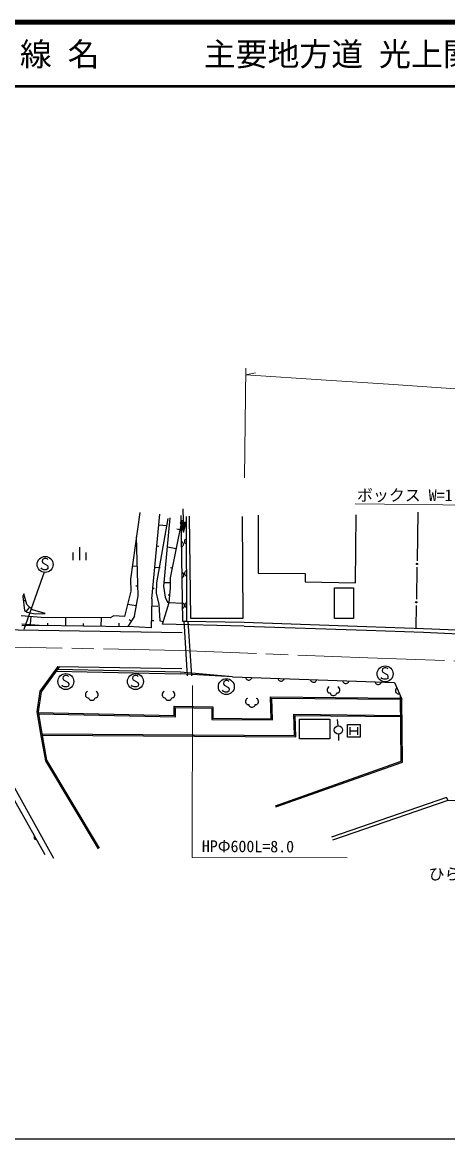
# Model space of a CAD drawing. Units: millimetres, scale not verified. Extents: x 40000 to 680000, y 20000 to 380000.
# Drawn here: x 188253 to 255003, y 205000 to 380000 of the extents above; entities that cross this region are included whole.
import ezdxf
from ezdxf.enums import TextEntityAlignment as Align

# ---------------------------------------------------------------- set-up
doc = ezdxf.new("R2010")
doc.units = ezdxf.units.MM
doc.header["$LTSCALE"] = 1000
doc.linetypes.add('CHAIN', pattern=[18.5, 12, -1.5, 3.5, -1.5])
for name, color, linetype, lineweight in [('M-BGD', 7, 'Continuous', 25), ('M-BGD-EXST', 7, 'Continuous', 25), ('M-BMK', 2, 'CHAIN', 13), ('M-STR-HTXT', 7, 'Continuous', 13), ('M-TTL', 2, 'Continuous', 140), ('M-TTL-BAND', 7, 'Continuous', 25), ('M-TTL-LINE', 7, 'Continuous', 50)]:
    doc.layers.add(name, color=color, linetype=linetype, lineweight=lineweight)
doc.layers.add('M-TTL-TXT', color=7, linetype='Continuous')
doc.styles.add('ＭＳ ゴシック', font='')
doc.styles.get('ＭＳ ゴシック').set_extended_font_data('MS Gothic')

msp = doc.modelspace()

# ---------------------------------------------------------------- linework, layer by layer
at = {"layer": 'M-BGD'}
for p, q in [((206712, 303150), (205235, 292720)), ((208580, 289646), (209818, 302900)), ((213443, 303711), (213552, 300100)), ((240548, 292132), (240647, 302814)), ((250328, 303188), (250192, 295592)), ((211103, 302217), (209327, 292114)), ((209663, 301243), (210930, 301125)), ((211403, 302317), (210399, 291594)), ((211532, 292932), (213319, 301971)), ((213987, 301614), (213027, 301585)), ((213027, 301585), (213552, 300100)), ((213899, 301551), (213119, 301528)), ((213119, 301528), (213547, 300280)), ((213136, 302665), (213400, 286150)), ((213810, 301489), (213211, 301470)), ((213211, 301470), (213542, 300460)), ((213722, 301426), (213303, 301413)), ((213303, 301413), (213536, 300640)), ((213634, 301363), (213394, 301356)), ((213394, 301356), (213531, 300820)), ((213546, 301300), (213486, 301299)), ((213486, 301299), (213523, 301060)), ((213523, 301060), (213546, 301300)), ((213531, 300820), (213634, 301363)), ((213536, 300640), (213722, 301426)), ((213542, 300460), (213810, 301489)), ((213547, 300280), (213899, 301551)), ((213552, 300100), (213987, 301614)), ((214090, 286150), (214006, 302525)), ((214459, 302588), (214627, 286610)), ((222909, 286610), (222827, 302525)), ((225287, 302730), (225287, 293666)), ((206421, 290089), (206175, 299356)), ((213022, 300465), (212494, 300569)), ((197204, 297700), (197204, 295700)), ((206216, 297811), (206137, 297809)), ((209354, 297930), (209671, 297900)), ((212426, 297451), (210974, 297738)), ((213298, 298534), (213202, 298565)), ((213215, 297765), (213310, 297798)), ((213379, 298487), (213298, 298534)), ((213310, 297798), (213389, 297847)), ((213460, 298409), (213379, 298487)), ((213389, 297847), (213468, 297929)), ((213510, 298329), (213460, 298409)), ((213468, 297929), (213515, 298009)), ((213543, 298234), (213510, 298329)), ((213515, 298009), (213545, 298106)), ((213545, 298106), (213543, 298234)), ((213721, 298770), (213690, 298674)), ((213690, 298674), (213691, 298546)), ((213691, 298546), (213723, 298450)), ((213769, 298851), (213721, 298770)), ((213723, 298450), (213772, 298371)), ((213849, 298931), (213769, 298851)), ((213772, 298371), (213852, 298291)), ((213928, 298979), (213849, 298931)), ((213852, 298291), (213932, 298243)), ((214024, 299012), (213928, 298979)), ((213932, 298243), (214028, 298212)), ((196204, 296900), (196204, 295700)), ((198204, 296900), (198204, 295700)), ((206298, 294722), (205515, 294702)), ((209044, 294616), (209890, 294537)), ((211830, 294438), (211487, 294506)), ((214050, 294027), (213954, 293995)), ((250174, 294592), (250085, 289593)), ((205235, 292720), (205284, 290824)), ((211524, 291325), (211532, 292932)), ((213375, 293728), (213279, 293759)), ((213291, 292959), (213387, 292992)), ((213456, 293682), (213375, 293728)), ((213387, 292992), (213466, 293042)), ((213537, 293603), (213456, 293682)), ((213466, 293042), (213545, 293123)), ((213586, 293524), (213537, 293603)), ((213545, 293123), (213591, 293204)), ((213620, 293428), (213586, 293524)), ((213591, 293204), (213622, 293300)), ((213622, 293300), (213620, 293428)), ((213747, 293786), (213716, 293689)), ((213716, 293689), (213716, 293561)), ((213716, 293561), (213749, 293466)), ((213795, 293866), (213747, 293786)), ((213749, 293466), (213797, 293386)), ((213874, 293946), (213795, 293866)), ((213797, 293386), (213877, 293306)), ((213954, 293995), (213874, 293946)), ((213877, 293306), (213958, 293259)), ((213958, 293259), (214054, 293227)), ((225287, 293666), (232649, 293589)), ((232649, 293589), (232649, 292285)), ((232649, 292285), (240548, 292132)), ((205284, 290824), (204305, 286860)), ((206380, 291634), (206045, 291625)), ((208735, 291302), (208925, 291285)), ((209327, 292114), (209255, 290521)), ((209255, 290521), (209674, 288760)), ((210399, 291594), (210660, 289866)), ((211528, 292129), (210450, 292134)), ((211276, 289048), (211524, 291325)), ((237250, 286533), (237250, 291365)), ((237250, 291365), (240241, 291365)), ((240241, 291365), (240241, 286533)), ((188499, 290402), (188320, 290006)), ((188320, 290006), (188610, 287801)), ((188944, 288734), (188499, 290402)), ((188632, 289370), (188568, 289338)), ((206140, 288510), (204773, 288754)), ((205858, 286931), (206421, 290089)), ((208580, 289646), (208482, 285105)), ((209674, 288760), (209827, 286201)), ((210255, 285654), (211276, 289048)), ((210660, 289866), (211056, 289094)), ((211056, 289094), (211276, 289048)), ((211400, 290187), (211160, 290213)), ((211276, 289048), (213356, 288924)), ((213452, 288922), (213355, 288953)), ((213533, 288876), (213452, 288922)), ((213614, 288797), (213533, 288876)), ((213663, 288718), (213614, 288797)), ((213773, 288801), (213741, 288705)), ((213820, 288881), (213773, 288801)), ((213900, 288961), (213820, 288881)), ((213980, 289010), (213900, 288961)), ((214075, 289042), (213980, 289010)), ((188610, 287801), (189024, 287519)), ((189408, 288323), (188871, 287715)), ((189872, 287913), (188944, 288734)), ((189024, 287519), (190251, 287262)), ((191843, 287347), (189872, 287913)), ((190251, 287262), (191843, 287347)), ((190858, 287630), (190828, 287527)), ((208555, 288510), (209524, 288490)), ((213368, 288153), (213463, 288186)), ((213463, 288186), (213543, 288236)), ((213543, 288236), (213621, 288317)), ((213621, 288317), (213668, 288398)), ((213697, 288622), (213663, 288718)), ((213668, 288398), (213699, 288494)), ((213699, 288494), (213697, 288622)), ((213741, 288705), (213742, 288577)), ((213742, 288577), (213774, 288481)), ((213774, 288481), (213823, 288401)), ((213823, 288401), (213903, 288321)), ((213903, 288321), (213983, 288274)), ((213983, 288274), (214079, 288242)), ((250067, 288593), (250004, 285031)), ((191222, 286722), (188070, 286982)), ((188172, 285426), (190875, 285475)), ((188183, 285721), (190875, 285475)), ((189529, 285598), (189644, 286852)), ((190875, 285475), (204824, 285312)), ((202026, 286642), (191222, 286722)), ((192270, 285459), (192274, 285835)), ((195060, 285426), (195075, 286694)), ((197850, 285393), (197854, 285777)), ((200639, 285361), (200655, 286652)), ((202638, 286961), (202026, 286642)), ((204305, 286860), (202638, 286961)), ((203429, 285328), (203435, 285803)), ((205858, 286931), (204824, 285312)), ((208482, 285105), (204824, 285312)), ((205341, 286121), (205040, 286314)), ((208506, 286240), (208902, 286232)), ((209827, 286201), (210385, 286085)), ((223058, 285359), (210255, 285654)), ((213400, 286150), (214090, 286150)), ((214174, 277581), (213663, 286165)), ((214090, 286150), (223078, 285959)), ((214228, 286145), (214804, 277565)), ((214627, 286610), (222909, 286610)), ((223058, 285359), (242258, 284691)), ((223078, 285959), (242278, 285291)), ((240241, 286533), (237250, 286533)), ((242278, 285291), (251228, 284990)), ((178149, 284932), (213316, 284366)), ((242258, 284691), (251204, 284390)), ((251204, 284390), (263892, 283822)), ((251228, 284990), (263917, 284422)), ((175215, 278884), (191785, 249565)), ((176514, 278800), (193159, 248977)), ((193844, 279010), (191027, 275136)), ((194089, 279006), (191217, 275058)), ((193572, 278296), (213044, 277889)), ((213093, 278121), (193741, 278527)), ((193844, 279010), (213273, 278679)), ((221255, 277402), (213044, 277889)), ((221255, 277402), (213093, 278121)), ((221255, 277402), (246637, 276527)), ((223294, 277331), (223329, 277210)), ((223329, 277210), (223386, 277108)), ((223386, 277108), (223482, 277005)), ((223482, 277005), (223580, 276941)), ((223580, 276941), (223699, 276897)), ((223699, 276897), (223859, 276892)), ((223859, 276892), (223980, 276927)), ((223980, 276927), (224082, 276984)), ((224082, 276984), (224185, 277080)), ((224185, 277080), (224249, 277178)), ((224249, 277178), (224293, 277297)), ((228370, 277156), (228406, 277035)), ((228406, 277035), (228462, 276933)), ((228462, 276933), (228559, 276830)), ((228559, 276830), (228657, 276766)), ((228657, 276766), (228775, 276722)), ((228775, 276722), (228935, 276717)), ((228935, 276717), (229056, 276752)), ((229056, 276752), (229158, 276809)), ((229158, 276809), (229262, 276905)), ((229262, 276905), (229325, 277003)), ((229325, 277003), (229369, 277122)), ((233446, 276981), (233482, 276860)), ((233482, 276860), (233539, 276758)), ((233539, 276758), (233635, 276655)), ((233635, 276655), (233733, 276591)), ((233733, 276591), (233851, 276547)), ((233851, 276547), (234011, 276542)), ((234011, 276542), (234133, 276577)), ((234133, 276577), (234235, 276634)), ((234235, 276634), (234338, 276730)), ((234338, 276730), (234401, 276828)), ((234401, 276828), (234446, 276947)), ((238523, 276806), (238558, 276685)), ((238558, 276685), (238615, 276583)), ((238615, 276583), (238711, 276480)), ((239311, 276459), (239414, 276556)), ((239414, 276556), (239478, 276653)), ((239478, 276653), (239522, 276772)), ((243599, 276631), (243635, 276510)), ((243635, 276510), (243691, 276408)), ((244554, 276478), (244598, 276597)), ((246637, 276527), (247816, 273892)), ((246637, 276527), (247612, 274348)), ((191027, 275136), (190540, 271923)), ((191217, 275058), (190743, 271924)), ((198193, 274839), (198153, 274679)), ((198313, 274999), (198193, 274839)), ((198473, 275079), (198313, 274999)), ((199993, 274999), (199833, 275079)), ((200113, 274839), (199993, 274999)), ((200153, 274679), (200113, 274839)), ((210226, 274839), (210186, 274679)), ((210346, 274999), (210226, 274839)), ((210506, 275079), (210346, 274999)), ((212026, 274999), (211866, 275079)), ((212146, 274839), (212026, 274999)), ((212186, 274679), (212146, 274839)), ((236119, 275591), (236079, 275431)), ((236079, 275431), (236079, 275271)), ((236079, 275271), (236119, 275111)), ((236239, 275751), (236119, 275591)), ((236119, 275111), (236199, 274991)), ((236199, 274991), (236319, 274911)), ((236399, 275831), (236239, 275751)), ((236319, 274911), (236479, 274871)), ((236479, 274871), (236559, 274871)), ((236559, 274871), (236599, 274751)), ((236599, 274751), (236679, 274631)), ((237519, 274671), (237559, 274751)), ((237559, 274751), (237599, 274871)), ((237599, 274871), (237679, 274871)), ((237679, 274871), (237839, 274911)), ((237919, 275751), (237759, 275831)), ((237839, 274911), (237959, 274991)), ((238039, 275591), (237919, 275751)), ((237959, 274991), (238039, 275111)), ((238079, 275431), (238039, 275591)), ((238039, 275111), (238079, 275271)), ((238079, 275271), (238079, 275431)), ((238711, 276480), (238809, 276416)), ((238809, 276416), (238928, 276372)), ((238928, 276372), (239088, 276367)), ((239088, 276367), (239209, 276403)), ((239209, 276403), (239311, 276459)), ((243691, 276408), (243788, 276305)), ((243788, 276305), (243886, 276241)), ((243886, 276241), (244004, 276197)), ((244004, 276197), (244164, 276192)), ((244164, 276192), (244285, 276228)), ((244285, 276228), (244387, 276284)), ((244387, 276284), (244491, 276381)), ((244491, 276381), (244554, 276478)), ((246812, 275352), (246798, 275237)), ((246798, 275237), (246810, 275111)), ((246810, 275111), (246876, 274965)), ((246862, 275485), (246812, 275352)), ((246929, 275580), (246862, 275485)), ((246876, 274965), (246961, 274872)), ((247022, 275666), (246929, 275580)), ((246961, 274872), (247057, 274805)), ((247057, 274805), (247189, 274754)), ((247189, 274754), (247305, 274740)), ((247305, 274740), (247431, 274753)), ((198153, 274679), (198153, 274519)), ((198153, 274519), (198193, 274359)), ((198193, 274359), (198273, 274239)), ((198273, 274239), (198393, 274159)), ((198393, 274159), (198553, 274119)), ((198553, 274119), (198633, 274119)), ((198633, 274119), (198673, 273999)), ((198673, 273999), (198753, 273879)), ((198753, 273879), (198913, 273759)), ((198913, 273759), (199073, 273719)), ((199073, 273719), (199233, 273719)), ((199233, 273719), (199353, 273759)), ((199353, 273759), (199513, 273839)), ((199513, 273839), (199593, 273919)), ((199593, 273919), (199633, 273999)), ((199633, 273999), (199673, 274119)), ((199673, 274119), (199753, 274119)), ((199753, 274119), (199913, 274159)), ((199913, 274159), (200033, 274239)), ((200033, 274239), (200113, 274359)), ((200113, 274359), (200153, 274519)), ((200153, 274519), (200153, 274679)), ((210186, 274679), (210186, 274519)), ((210186, 274519), (210226, 274359)), ((210226, 274359), (210306, 274239)), ((210306, 274239), (210426, 274159)), ((210426, 274159), (210586, 274119)), ((210586, 274119), (210666, 274119)), ((210666, 274119), (210706, 273999)), ((210706, 273999), (210786, 273879)), ((210786, 273879), (210946, 273759)), ((210946, 273759), (211106, 273719)), ((211106, 273719), (211266, 273719)), ((211266, 273719), (211386, 273759)), ((211386, 273759), (211546, 273839)), ((211546, 273839), (211626, 273919)), ((211626, 273919), (211666, 273999)), ((211666, 273999), (211706, 274119)), ((211706, 274119), (211786, 274119)), ((211786, 274119), (211946, 274159)), ((211946, 274159), (212066, 274239)), ((212066, 274239), (212146, 274359)), ((212146, 274359), (212186, 274519)), ((212186, 274519), (212186, 274679)), ((223334, 273765), (223294, 273605)), ((223294, 273605), (223294, 273445)), ((223294, 273445), (223334, 273285)), ((223454, 273925), (223334, 273765)), ((223334, 273285), (223414, 273165)), ((223414, 273165), (223534, 273085)), ((223614, 274005), (223454, 273925)), ((223534, 273085), (223694, 273045)), ((223694, 273045), (223774, 273045)), ((223774, 273045), (223814, 272925)), ((224774, 272925), (224814, 273045)), ((224814, 273045), (224894, 273045)), ((224894, 273045), (225054, 273085)), ((225134, 273925), (224974, 274005)), ((225054, 273085), (225174, 273165)), ((225254, 273765), (225134, 273925)), ((225174, 273165), (225254, 273285)), ((225294, 273605), (225254, 273765)), ((225254, 273285), (225294, 273445)), ((225294, 273445), (225294, 273605)), ((227285, 270839), (227186, 274273)), ((227186, 274273), (247614, 274077)), ((227490, 270636), (227392, 274071)), ((227392, 274071), (247616, 273877)), ((236679, 274631), (236839, 274511)), ((236839, 274511), (236999, 274471)), ((236999, 274471), (237159, 274471)), ((237159, 274471), (237279, 274511)), ((237279, 274511), (237439, 274591)), ((237439, 274591), (237519, 274671)), ((247708, 264159), (247612, 274348)), ((247909, 264018), (247816, 273892)), ((190540, 271923), (191115, 268472)), ((190743, 271924), (191312, 268506)), ((190766, 271783), (212078, 271331)), ((190800, 271582), (212278, 271127)), ((212078, 271331), (212078, 272803)), ((212078, 272803), (218171, 272698)), ((212278, 271127), (212278, 272599)), ((212278, 272599), (217971, 272501)), ((217971, 272501), (217971, 270735)), ((218171, 272698), (218171, 270933)), ((223814, 272925), (223894, 272805)), ((223894, 272805), (224054, 272685)), ((224054, 272685), (224214, 272645)), ((224214, 272645), (224374, 272645)), ((224374, 272645), (224494, 272685)), ((224494, 272685), (224654, 272765)), ((224654, 272765), (224734, 272845)), ((224734, 272845), (224774, 272925)), ((230957, 268200), (230872, 271526)), ((230872, 271526), (247640, 271360)), ((231163, 267999), (231077, 271324)), ((231077, 271324), (247642, 271160)), ((217971, 270735), (227490, 270636)), ((218171, 270933), (227285, 270839)), ((231725, 270759), (236500, 270759)), ((231725, 267689), (231725, 270759)), ((236500, 270759), (236500, 267689)), ((237807, 269714), (237730, 270711)), ((191115, 268472), (191882, 264256)), ((191312, 268506), (192072, 264328)), ((191322, 268451), (230957, 268200)), ((191359, 268251), (231163, 267999)), ((237856, 268416), (237856, 267416)), ((236500, 267689), (231725, 267689)), ((191882, 264256), (200161, 250457)), ((192072, 264328), (200333, 250560)), ((227981, 257191), (247708, 264159)), ((228048, 257002), (247909, 264018)), ((254840, 258466), (236764, 252250)), ((255002, 257993), (236927, 251777)), ((254840, 258466), (255002, 257993)), ((327276, 257387), (255002, 257993)), ((190091, 252236), (190090, 252178)), ((190090, 252178), (190102, 252116)), ((190110, 252304), (190091, 252236)), ((190102, 252116), (190141, 252046)), ((190139, 252355), (190110, 252304)), ((190181, 252402), (190139, 252355)), ((190141, 252046), (190188, 252004)), ((190188, 252004), (190239, 251975)), ((190239, 251975), (190307, 251956)), ((190307, 251956), (190365, 251955)), ((190365, 251955), (190427, 251967))]:
    msp.add_line(p, q, dxfattribs=at)
for centre, radius in [((250183, 295092), 100), ((250076, 289093), 100), ((237856, 269066), 650)]:
    msp.add_circle(centre, radius, dxfattribs=at)
at = {"layer": 'M-BGD-EXST'}
for p, q in [((191434, 295818), (191384, 295518)), ((191734, 295968), (191434, 295818)), ((191934, 295968), (191734, 295968)), ((192134, 295918), (191934, 295968)), ((192234, 295818), (192134, 295918)), ((191334, 294318), (191234, 294468)), ((191634, 294168), (191334, 294318)), ((191384, 295518), (191484, 295268)), ((191484, 295268), (192184, 294868)), ((191984, 294168), (191634, 294168)), ((192234, 294318), (191984, 294168)), ((192184, 294868), (192284, 294618)), ((192284, 294618), (192234, 294318)), ((191672, 293804), (188518, 284826)), ((244785, 278660), (244735, 278360)), ((244735, 278360), (244835, 278110)), ((245085, 278810), (244785, 278660)), ((245285, 278810), (245085, 278810)), ((245485, 278760), (245285, 278810)), ((245585, 278660), (245485, 278760)), ((194684, 277461), (194634, 277161)), ((194634, 277161), (194734, 276911)), ((194984, 277611), (194684, 277461)), ((194734, 276911), (195434, 276511)), ((195184, 277611), (194984, 277611)), ((195384, 277561), (195184, 277611)), ((195484, 277461), (195384, 277561)), ((195434, 276511), (195534, 276261)), ((205610, 277461), (205560, 277161)), ((205560, 277161), (205660, 276911)), ((205910, 277611), (205610, 277461)), ((205660, 276911), (206360, 276511)), ((206110, 277611), (205910, 277611)), ((206310, 277561), (206110, 277611)), ((206410, 277461), (206310, 277561)), ((206360, 276511), (206460, 276261)), ((219868, 276661), (219818, 276361)), ((220168, 276811), (219868, 276661)), ((220368, 276811), (220168, 276811)), ((220568, 276761), (220368, 276811)), ((220668, 276661), (220568, 276761)), ((244685, 277160), (244585, 277310)), ((244985, 277010), (244685, 277160)), ((244835, 278110), (245535, 277710)), ((245335, 277010), (244985, 277010)), ((245585, 277160), (245335, 277010)), ((245535, 277710), (245635, 277460)), ((245635, 277460), (245585, 277160)), ((194584, 275961), (194484, 276111)), ((194884, 275811), (194584, 275961)), ((195234, 275811), (194884, 275811)), ((195484, 275961), (195234, 275811)), ((195534, 276261), (195484, 275961)), ((205510, 275961), (205410, 276111)), ((205810, 275811), (205510, 275961)), ((206160, 275811), (205810, 275811)), ((206410, 275961), (206160, 275811)), ((206460, 276261), (206410, 275961)), ((219768, 275161), (219668, 275311)), ((220068, 275011), (219768, 275161)), ((219818, 276361), (219918, 276111)), ((219918, 276111), (220618, 275711)), ((220418, 275011), (220068, 275011)), ((220668, 275161), (220418, 275011)), ((220618, 275711), (220718, 275461)), ((220718, 275461), (220668, 275161)), ((239255, 267932), (239255, 269932)), ((239255, 269932), (241255, 269932)), ((239655, 269532), (239655, 268332)), ((240855, 269532), (240855, 268332)), ((241255, 269932), (241255, 267932)), ((241255, 267932), (239255, 267932)), ((239655, 268932), (240855, 268932))]:
    msp.add_line(p, q, dxfattribs=at)
for centre in [(191834, 295018), (245185, 277860), (195084, 276661), (206010, 276661), (220268, 275861)]:
    msp.add_circle(centre, 1250, dxfattribs=at)
at = {"layer": 'M-BMK'}
for p, q in [((212995, 281518), (178065, 282249)), ((212995, 281518), (242490, 280372)), ((242490, 280372), (270027, 279439))]:
    msp.add_line(p, q, dxfattribs=at)
at = {"layer": 'M-STR-HTXT'}
for p, q in [((223328, 325778), (223136, 308619)), ((223317, 324754), (224842, 325071)), ((223317, 324754), (235959, 323889)), ((240492, 304531), (268702, 304216)), ((214980, 276020), (214884, 249083)), ((214884, 249083), (239239, 249026))]:
    msp.add_line(p, q, dxfattribs=at)
msp.add_lwpolyline([(235959, 323889), (245739, 323254), (255517, 322610), (265109, 321965), (274886, 321291), (284661, 320600), (294405, 319904), (304183, 319254), (313771, 318736), (323555, 318191), (333243, 317424), (342882, 316682), (352671, 316236), (362327, 315897), (371971, 315602), (381770, 315473)], dxfattribs=at)
at = {"layer": 'M-TTL'}
msp.add_line((680000, 380000), (40000, 380000), dxfattribs=at)
at = {"layer": 'M-TTL-BAND'}
msp.add_line((40000, 205000), (579000, 205000), dxfattribs=at)
at = {"layer": 'M-TTL-LINE'}
msp.add_line((40000, 370000), (680000, 370000), dxfattribs=at)

# ---------------------------------------------------------------- texts
at = {"layer": 'M-BGD', "style": 'ＭＳ ゴシック'}
msp.add_text('ひらおボートパーク', height=1833, dxfattribs=at).set_placement((252011, 245023), align=Align.BOTTOM_LEFT)
at = {"layer": 'M-STR-HTXT', "style": 'ＭＳ ゴシック'}
msp.add_text('ボックス W=1.0H=1.0', height=1833, dxfattribs=at).set_placement((240773, 304400), align=Align.BOTTOM_LEFT)
msp.add_text('HPΦ600L=8.0', height=1833, rotation=359.7, dxfattribs=at).set_placement((216422, 249395), align=Align.BOTTOM_LEFT)
at = {"layer": 'M-TTL-TXT', "style": 'ＭＳ ゴシック'}
for s, p in [('路 線 名', (180380, 375000)), ('主要地方道 光上関線', (216734, 375000))]:
    msp.add_text(s, height=3666, dxfattribs=at).set_placement(p, align=Align.MIDDLE_LEFT)

doc.saveas('drawing.dxf')
